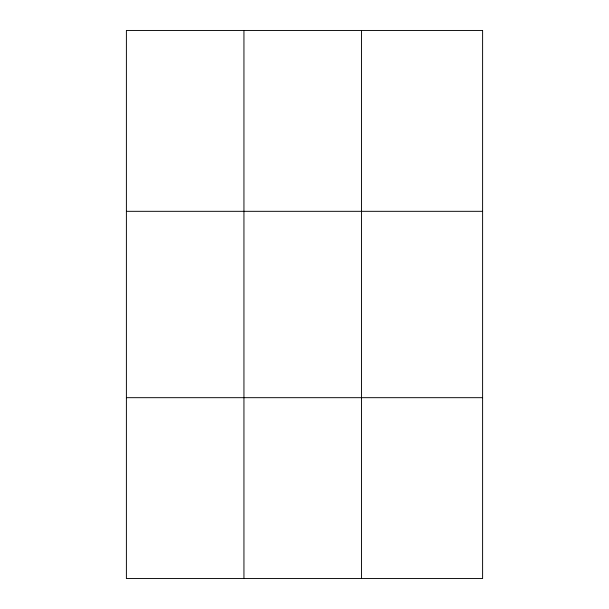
<?xml version="1.0" encoding="UTF-8"?>
<svg xmlns="http://www.w3.org/2000/svg" width="609" height="609" viewBox="0 0 609 609"><rect width="100%" height="100%" fill="white"/><g stroke="black" fill="none" stroke-linecap="round" stroke-linejoin="round"><path stroke-width="0.91" d="M243.943 30.45L243.943 578.55M361.495 30.45L361.495 578.55M126.398 211.323L482.602 211.323M126.398 397.677L482.602 397.677M482.602 30.45L482.602 578.55L126.398 578.55L126.398 30.45L482.602 30.45"/></g></svg>
